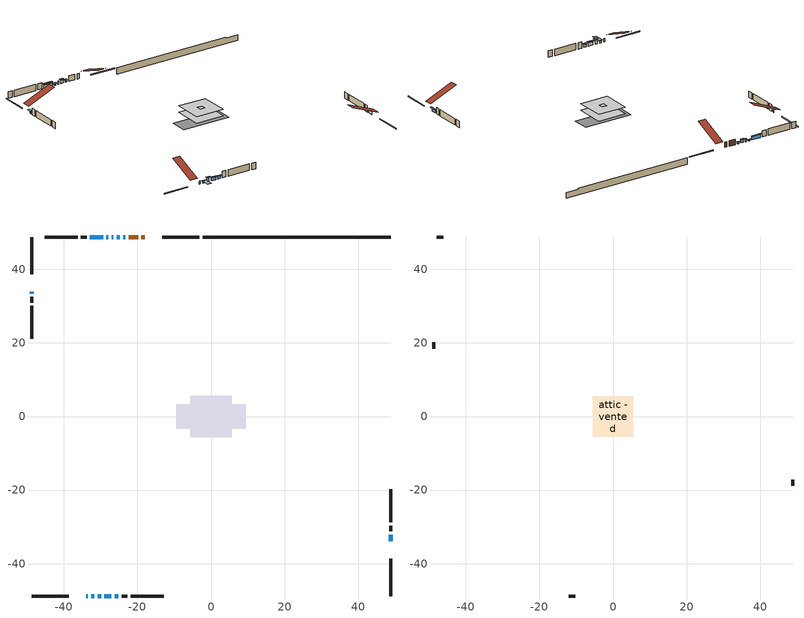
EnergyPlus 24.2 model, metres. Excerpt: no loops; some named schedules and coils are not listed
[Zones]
conditioned space
 floor adiabatic (AdiabaticFloorConstruction): -5.59,-5.59 -5.59,5.59 5.59,5.59 5.59,-5.59 z0.48
 floor foundation (Slab1 construction): -9.43,-3.32 -9.43,3.32 9.43,3.32 9.43,-3.32 z-1.86
 wall outside (RimJoist1 construction): -3.14,48.79 -13.22,48.79 / -48.79,-48.79 -38.71,-48.79 / -48.79,48.79 -48.79,38.71 / 48.79,-48.79 48.79,-38.71 z0.48:0.78
 wall outside (AdiabaticWallConstruction 1): -17.99,48.79 -18.9,48.79 / -19.83,48.79 -22.34,48.79 z0.48:2.51
 wall outside (AdiabaticWallConstruction): -23.27,48.79 -23.83,48.79 z0.48:1.04; -24.75,48.79 -25.67,48.79 / 48.79,-33.95 48.79,-32.12 / -29.35,48.79 -32.9,48.79 z0.48:1.75; -33.95,-48.79 -33.47,-48.79 / -26.6,48.79 -26.96,48.79 / -28.96,-48.79 -27.13,-48.79 z0.48:1.7; -32.54,-48.79 -31.78,-48.79 z0.48:1.24; -30.85,-48.79 -29.88,-48.79 z0.48:2.08; -27.88,48.79 -28.42,48.79 z0.48:0.66; -48.79,33.95 -48.79,33.41 z0.48:1.37; -26.2,-48.79 -25.23,-48.79 z0.48:1.5
 wall outside (Wall1 construction): -33.83,48.79 -35.34,48.79 / -24.3,-48.79 -22.79,-48.79 / -48.79,32.48 -48.79,30.97 / 48.79,-31.19 48.79,-29.68 z0.48:2.92
 wall outside (Wall2 construction): -36.27,48.79 -45.23,48.79 / -21.86,-48.79 -12.9,-48.79 / -48.79,30.04 -48.79,21.08 / 48.79,-28.75 48.79,-19.79 z0.48:2.92
 wall foundation (FoundationWall1 construction): -2.22,48.79,-1.86 -2.22,48.79,0.48 43.69,48.79,0.48 43.69,48.79,0.17 48.79,48.79,0.17 48.79,48.79,-1.86
 window (WindowConstruction): -23.27,48.79 -23.83,48.79 z0.48:1.04
 window (WindowConstruction 4): -24.76,48.79 -25.67,48.79 z0.48:1.75
 window (WindowConstruction 5): 48.79,-33.94 48.79,-32.12 z0.48:1.75
 window (WindowConstruction 9): -33.94,-48.79 -33.47,-48.79 z0.48:1.7
 window (WindowConstruction 10): -32.54,-48.79 -31.78,-48.79 z0.48:1.24
 window (WindowConstruction 11): -26.6,48.79 -26.96,48.79 z0.48:1.7
 window (WindowConstruction 6): -30.85,-48.79 -29.89,-48.79 z0.48:2.08
 window (WindowConstruction 7): -27.89,48.79 -28.42,48.79 z0.48:0.66
 window (WindowConstruction 8): -48.79,33.94 -48.79,33.41 z0.48:1.37
 window (WindowConstruction 1): -28.96,-48.79 -27.13,-48.79 z0.48:1.7
 window (WindowConstruction 2): -26.2,-48.79 -25.23,-48.79 z0.48:1.49
 window (WindowConstruction 3): -29.35,48.79 -32.9,48.79 z0.48:1.75
 door (Door): -17.99,48.79 -18.9,48.79 z0.48:2.51
 door (Door 1): -19.83,48.79 -22.34,48.79 z0.48:2.51
 ceiling adiabatic (AdiabaticFloorConstruction): 5.59,-5.59 5.59,5.59 -5.59,5.59 -5.59,-5.59 z0.48
attic - vented
 floor to conditioned space (Floor1 construction Reversed): -0.94,-0.94 -0.94,0.94 0.94,0.94 0.94,-0.94 z2.92
 floor to conditioned space (Floor2 construction Reversed): -5.52,-5.52 -5.52,5.52 5.52,5.52 5.52,-5.52 z2.92
 wall outside (Wall3 construction): -46.16,48.79 -47.86,48.79 / -11.97,-48.79 -10.27,-48.79 / -48.79,20.15 -48.79,18.45 / 48.79,-18.86 48.79,-17.16 z0.48:2.92
 roof outside (Roof1 construction): -17.06,48.79,2.92 -17.06,38.04,7.4 -14.15,38.04,7.4 -14.15,48.79,2.92; -34.87,-48.79,2.92 -34.87,-38.04,7.4 -37.79,-38.04,7.4 -37.79,-48.79,2.92; -48.79,34.87,2.92 -38.04,34.87,7.4 -38.04,37.79,7.4 -48.79,37.79,2.92; 48.79,-34.87,2.92 38.04,-34.87,7.4 38.04,-37.79,7.4 48.79,-37.79,2.92
shading: -24.12,48.79 -22.97,48.79 -22.97,49.4 -24.12,49.4 z1.34; -25.97,48.79 -24.46,48.79 -24.46,49.4 -25.97,49.4 z2.05; 48.79,-31.82 48.79,-34.24 49.4,-34.24 49.4,-31.82 z2.05; -31.48,-48.79 -32.84,-48.79 -32.84,-52.45 -31.48,-52.45 z1.54; -29.59,-48.79 -31.15,-48.79 -31.15,-49.4 -29.59,-49.4 z2.38; -28.88,48.79 -27.43,48.79 -27.43,49.4 -28.88,49.4 z1.12; -48.79,32.95 -48.79,34.41 -49.4,34.41 -49.4,32.95 z1.83; -26.83,-48.79 -29.26,-48.79 -29.26,-49.4 -26.83,-49.4 z2; -24.93,-48.79 -26.5,-48.79 -26.5,-49.4 -24.93,-49.4 z1.79; -33.2,48.79 -29.05,48.79 -29.05,49.4 -33.2,49.4 z2.05
[Building]
Building 1: Terrain=Suburbs
[Site:Location]
Greenwood AP_NS: Latitude {deg}=44.98; Longitude {deg}=-64.92; Time Zone {hr}=-4; Elevation {m}=28; Keep Site Location Information=Yes
[Site:GroundTemperature:Shallow]
3.62696, 1.72046, 1.56778, 2.47251, 6.10451, 9.71958, 12.8537, 14.839, 15.0077, 13.3929, 10.3388, 6.83459
[Site:WaterMainsTemperature]
Calculation Method=Schedule; Temperature Schedule=mains temperature schedule
[Material] Roughness=Rough; Thermal Absorptance=0.9
Name | Thickness {m} | Conductivity {W/m-K} | Density {kg/m3} | Specific Heat {J/kg-K} | Solar Absorptance | Visible Absorptance
asphalt or fiberglass shingles | 0.00635 | 0.162714 | 1121.4 | 1465.45 | 0.4 | 0.4
ceiling loosefill ins | 0.0846667 | 0.0480833 | 16.02 | 1046.75 | 0.7 | 0.7
ceiling loosefill ins 1 | 0.254 | 0.0480833 | 16.02 | 1046.75 | 0.7 | 0.7
ceiling stud and cavity | 0.1397 | 0.117189 | 65.682 | 1177.47 | 0.7 | 0.7
ceiling stud and cavity 1 | 0.1397 | 0.125137 | 65.682 | 1177.47 | 0.7 | 0.7
concrete 4.0 in. | 0.1016 | 1.803125 | 2242.8 | 837.4 | 0.7 | 0.7
concrete 8.0 in. | 0.2032 | 1.803125 | 2242.8 | 837.4 | 0.7 | 0.7
door material | 0.04445 | 0.0451087 | 512.64 | 1214.23 | 0.7 | 0.7
exterior vertical ins | 0.000965581 | 0.029427 | 32.04 | 1214.23 | 0.7 | 0.7
floor covering | 0.0127 | 0.0433444 | 54.468 | 1339.84 | 0.6 | 0.6
floor rigid ins; wall rigid ins 1 | 0.512978 | 0.029427 | 32.04 | 1214.23 | 0.7 | 0.7
floor stud and cavity | 0.1397 | 1.75129 | 37.0049 | 1207.88 | 0.7 | 0.7
furniture material conditioned space 1 | 0.1524 | 0.115458 | 640.8 | 1214.23 | 0.6 | 0.6
gypsum board | 0.0127 | 0.160291 | 801 | 837.4 | 0.6 | 0.6
osb sheathing 0.5 in. | 0.0127 | 0.115458 | 512.64 | 1214.23 | 0.7 | 0.7
osb sheathing 0.75 in. | 0.01905 | 0.115458 | 512.64 | 1214.23 | 0.7 | 0.7
osb sheathing 2.0 in. | 0.0508 | 0.115458 | 512.64 | 1214.23 | 0.7 | 0.7
rim joist stud and cavity | 0.0508 | 0.028548 | 125.044 | 1163.47 | 0.6 | 0.6
wall rigid ins | 0.051816 | 0.029427 | 32.04 | 1214.23 | 0.7 | 0.7
wall stud and cavity | 0.1397 | 0.372494 | 139.0536 | 1170.24 | 0.7 | 0.7
wall stud and cavity 1 | 0.1397 | 0.212707 | 139.0536 | 1170.24 | 0.7 | 0.7
wall stud and cavity 2 | 0.0889 | 6.1454 | 50.32683 | 1063.81 | 0.6 | 0.6
wall stud and cavity 3 | 0.0889 | 0.380278 | 52.3479 | 1209.89 | 0.7 | 0.7
wall stud and cavity 4 | 0.0889 | 0.391764 | 83.0341 | 1211.67 | 0.7 | 0.7
wood siding | 0.0254 | 0.102417 | 544.68 | 1172.36 | 0.4 | 0.4
wood siding 1 | 0.00254 | 0.102417 | 544.68 | 1172.36 | 0.4 | 0.4
wood siding 2; wood siding 3; wood siding 4 | 0.0254 | 0.102417 | 544.68 | 1172.36 | 0.7 | 0.7
[WindowMaterial:SimpleGlazingSystem]
Name | U-Factor {W/m2-K} | Solar Heat Gain Coefficient
WindowMaterial | 2.01966 | 0.53
WindowMaterial 1 | 1.99525 | 0.56
WindowMaterial 2 | 2.10597 | 0.49
WindowMaterial 3 | 1.99411 | 0.56
WindowMaterial 4 | 2.07474 | 0.51
WindowMaterial 5 | 1.97083 | 0.57
WindowMaterial 6 | 6.33722 | 0.49
WindowMaterial 7 | 4.33629 | 0.65
WindowMaterial 8 | 2.19284 | 0.43
WindowMaterial 9 | 2.22691 | 0.4
[Construction]
AdiabaticFloorConstruction: floor stud and cavity, floor rigid ins, osb sheathing 0.75 in., floor covering
AdiabaticWallConstruction: wood siding 3, wall rigid ins 1, wall stud and cavity 3, gypsum board
AdiabaticWallConstruction 1: wood siding 4, wall rigid ins 1, wall stud and cavity 3, gypsum board
Door; Door 1: door material
Floor1 construction Reversed: gypsum board, ceiling stud and cavity, ceiling loosefill ins
Floor2 construction Reversed: gypsum board, ceiling stud and cavity 1, ceiling loosefill ins 1
FoundationWall1 construction: concrete 8.0 in.
furniture construction conditioned space 1: furniture material conditioned space 1
PartitionWallConstruction: gypsum board, wall stud and cavity 4, gypsum board
RimJoist1 construction: wood siding 2, osb sheathing 2.0 in., rim joist stud and cavity
Roof1 construction: asphalt or fiberglass shingles
Slab1 construction: concrete 4.0 in.
Wall1 construction: wood siding, wall rigid ins, osb sheathing 0.5 in., wall stud and cavity, gypsum board
Wall2 construction: wood siding, wall rigid ins, osb sheathing 0.5 in., wall stud and cavity 1, gypsum board
Wall3 construction: wood siding 1, wall stud and cavity 2
WindowConstruction: WindowMaterial
WindowConstruction 1: WindowMaterial 1
WindowConstruction 10; WindowConstruction 9: WindowMaterial 8
WindowConstruction 11: WindowMaterial 9
WindowConstruction 2: WindowMaterial 2
WindowConstruction 3: WindowMaterial 3
WindowConstruction 4; WindowConstruction 5: WindowMaterial 4
WindowConstruction 6: WindowMaterial 5
WindowConstruction 7: WindowMaterial 6
WindowConstruction 8: WindowMaterial 7
[Zone] Multiplier=1; Part of Total Floor Area=Yes
Name | Volume {m3}
attic - vented | 89.8334
conditioned space | 633
[Space]
Name | Zone | Volume {m3}
attic - vented 1 | attic - vented | 89.8334
conditioned space 1 | conditioned space | 633
[ZoneInfiltration:EffectiveLeakageArea]
infil attic - vented 1: Zone or Space=attic - vented 1; Schedule=Always On Discrete; Effective Air Leakage Area {cm2}=5181.93; Stack Coefficient=0.000481082; Wind Coefficient=1.48194e-05
[ZoneMixing]
whole house fan mix: Zone or Space=attic - vented; Schedule=Always On Continuous; Design Flow Rate Calculation Method=Flow/Zone; Design Flow Rate {m3/s}=0; Source Zone or Space=conditioned space
[SurfaceProperty:ExposedFoundationPerimeter]
Slab1: Exposed Perimeter Calculation Method=TotalExposedPerimeter; Total Exposed Perimeter {m}=51.005
[InternalMass] Zone or ZoneList=conditioned space; Space or SpaceList=conditioned space 1
Name | Construction | Surface Area {m2}
furniture mass conditioned space 1 | furniture construction conditioned space 1 | 100.172
partition wall mass | PartitionWallConstruction | 250.43
[Lights]
interior lighting: Zone or ZoneList or Space or SpaceList=conditioned space 1; Schedule=interior lighting schedule; Design Level Calculation Method=LightingLevel; Lighting Level {W}=343.2; Return Air Fraction=0; Fraction Radiant=0.6; Fraction Visible=0.2; Fraction Replaceable=1
[People]
occupants: Zone or ZoneList or Space or SpaceList=conditioned space 1; Number of People Schedule=occupants schedule; Number of People Calculation Method=People; Number of People=3; Fraction Radiant=0.314171; Sensible Heat Fraction=0.56303; Activity Level Schedule=occupants activity schedule; Carbon Dioxide Generation Rate {m3/s-W}=0; Enable ASHRAE 55 Comfort Warnings=No; Mean Radiant Temperature Calculation Type=EnclosureAveraged
[ElectricEquipment] Zone or ZoneList or Space or SpaceList=conditioned space 1; Design Level Calculation Method=EquipmentLevel
Name | Schedule | Design Level {W} | Fraction Latent | Fraction Radiant | Fraction Lost
clothes dryer | clothes dryer schedule | 140.772 | 0.015 | 0.081 | 0.85
clothes washer | clothes washer schedule | 32.1985 | 0.03 | 0.162 | 0.7
cooking range | cooking range schedule | 215.147 | 0.08 | 0.432 | 0.2
dishwasher | dishwasher schedule | 66.8632 | 0.3 | 0.18 | 0.4
fridge | fridge schedule | 72.9452 | 0 | 0.6 | 0
mech vent bath fan 0 | mech vent bath fan 0 schedule | 25.1 | 0 | 0 | 1
mech vent house fan | mech vent house fan schedule | 19.9167 | 0 | 0 | 0.5
mech vent house fan cfis | mech vent house fan cfis schedule | 0 | 0 | 0 | 0
mech vent range fan 0 | mech vent range fan 0 schedule | 57 | 0 | 0 | 1
misc plug loads | misc plug loads schedule | 494.7 | 0.045 | 0.513 | 0.1
whole house fan | Always On Discrete | 0 | 0 | 0 | 1
[OtherEquipment] Zone or ZoneList or Space or SpaceList=conditioned space 1; Design Level Calculation Method=EquipmentLevel
Name | Fuel Type | Schedule | Design Level {W} | Fraction Latent | Fraction Radiant | Fraction Lost
clothes dryer 1 | Electricity | clothes dryer schedule | 0 | 0.015 | 0.081 | 0.85
cooking range 1 | Electricity | cooking range schedule | 0 | 0.08 | 0.432 | 0.2
general water use latent | None | general water use schedule | 62.594 | 1 | 0 | 0
general water use sensible | None | general water use schedule | -61.6891 | 0 | 0.6 | 0
mech vent house fan latent load | None | Always On Discrete | 0 | 1 | 0 | 0
mech vent house fan sensible load | None | Always On Discrete | 0 | 0 | 0 | 0
water heater energy adjustment1 | Electricity | Always On Discrete | 0.01 | 0 | 0 | 1
[ZoneInfiltration:DesignFlowRate] Zone or ZoneList or Space or SpaceList=conditioned space 1; Schedule=Always On Discrete; Design Flow Rate Calculation Method=Flow/Zone; Design Flow Rate {m3/s}=0
infil flow; natural vent flow; whole house fan flow
[ZoneControl:Thermostat]
conditioned space Thermostat: Zone or ZoneList=conditioned space; Control Type Schedule=conditioned space Thermostat Schedule; Control 1=conditioned space temperature setpoint; Temperature Difference Between Cutout And Setpoint {deltaC}=0
[ThermostatSetpoint:DualSetpoint]
conditioned space temperature setpoint: Heating Setpoint Temperature Schedule=heating setpoint; Cooling Setpoint Temperature Schedule=cooling setpoint
[AirLoopHVAC:UnitarySystem]
unit heater unitary system: Control Type=Load; Controlling Zone or Thermostat Location=conditioned space; Dehumidification Control Type=None; Availability Schedule=Always On Discrete; Supply Fan=unit heater supply fan; Fan Placement=BlowThrough; Supply Air Fan Operating Mode Schedule=unit heater auto fan schedule; Heating Coil=unit heater htg coil; DX Heating Coil Sizing Ratio=1; Use DOAS DX Cooling Coil=No; Minimum Supply Air Temperature {C}=2; Latent Load Control=SensibleOnlyLoadControl; Cooling Supply Air Flow Rate Method=None; Heating Supply Air Flow Rate Method=SupplyAirFlowRate; Heating Supply Air Flow Rate {m3/s}=0.00141584; No Load Supply Air Flow Rate Method=SupplyAirFlowRate; No Load Supply Air Flow Rate {m3/s}=0; No Load Supply Air Flow Rate Control Set To Low Speed=Yes; Maximum Supply Air Temperature {C}=48.8889; Maximum Outdoor Dry-Bulb Temperature for Supplemental Heater Operation {C}=21; Ancillary On-Cycle Electric Power {W}=0; Ancillary Off-Cycle Electric Power {W}=0
[Zone equipment]
conditioned space: electric baseboard, unit heater unitary system
[Foundation:Kiva]
Foundation Kiva 1: Initial Indoor Air Temperature {C}=18; Wall Height Above Grade {m}=0.479999; Wall Depth Below Slab {m}=0.2032; Custom Block Material Name 1=exterior vertical ins; Custom Block Depth 1 {m}=2.34001; Custom Block X Position 1 {m}=0.2032; Custom Block Z Position 1 {m}=0
[Foundation:Kiva:Settings]
Soil Conductivity {W/m-K}=0.849921; Soil Density {kg/m3}=1842.3; Soil Specific Heat {J/kg-K}=418.7; Ground Solar Absorptivity=0.9; Ground Thermal Absorptivity=0.9; Ground Surface Roughness {m}=0.03; Far-Field Width {m}=40; Deep-Ground Boundary Condition=ZeroFlux; Deep-Ground Depth {m}=40; Minimum Cell Dimension {m}=0.2; Maximum Cell Growth Coefficient=3; Simulation Timestep=Timestep
[Exterior:Lights]
exterior lighting: Schedule=exterior lighting schedule; Design Level {W}=75.6
[EnergyManagementSystem:Sensor] Output:Variable or Output:Meter Index Key=conditioned space
Name | Output:Variable or Output:Meter
conditioned_space_clg_unmet_s | Zone Cooling Setpoint Not Met Time
conditioned_space_htg_unmet_s | Zone Heating Setpoint Not Met Time
fridge_tin_s; tin_s; tin_s_1 | Zone Mean Air Temperature
tout_s | Zone Outdoor Air Drybulb Temperature
win_s | Zone Air Humidity Ratio
[Schedule:Constant]
Name | Hourly Value
Always On Continuous; mech vent house fan schedule; mech vent house fan cfis schedule; Always On Discrete | 1
occupants activity schedule | 117.228
fridge schedule; unit heater auto fan schedule | 0
[Schedule:Week:Daily]
interior lighting schedule Week Rule - Jan1-Jan27: interior lighting schedule day, interior lighting schedule day, interior lighting schedule day, interior lighting schedule day, interior lighting schedule day, interior lighting schedule day, interior lighting schedule day, interior lighting schedule default day, interior lighting schedule default day, interior lighting schedule default day, interior lighting schedule default day, interior lighting schedule default day
interior lighting schedule Week Rule - Jan28-Feb3: interior lighting schedule day, interior lighting schedule day, interior lighting schedule day, interior lighting schedule day, interior lighting schedule day 1, interior lighting schedule day 1, interior lighting schedule day 1, interior lighting schedule default day, interior lighting schedule default day, interior lighting schedule default day, interior lighting schedule default day, interior lighting schedule default day
interior lighting schedule Week Rule - Feb4-Feb24: interior lighting schedule day 1, interior lighting schedule day 1, interior lighting schedule day 1, interior lighting schedule day 1, interior lighting schedule day 1, interior lighting schedule day 1, interior lighting schedule day 1, interior lighting schedule default day, interior lighting schedule default day, interior lighting schedule default day, interior lighting schedule default day, interior lighting schedule default day
interior lighting schedule Week Rule - Feb25-Mar3: interior lighting schedule day 1, interior lighting schedule day 1, interior lighting schedule day 1, interior lighting schedule day 1, interior lighting schedule day 2, interior lighting schedule day 2, interior lighting schedule day 2, interior lighting schedule default day, interior lighting schedule default day, interior lighting schedule default day, interior lighting schedule default day, interior lighting schedule default day
interior lighting schedule Week Rule - Mar4-Mar31: interior lighting schedule day 2, interior lighting schedule day 2, interior lighting schedule day 2, interior lighting schedule day 2, interior lighting schedule day 2, interior lighting schedule day 2, interior lighting schedule day 2, interior lighting schedule default day, interior lighting schedule default day, interior lighting schedule default day, interior lighting schedule default day, interior lighting schedule default day
interior lighting schedule Week Rule - Apr1-Apr28: interior lighting schedule day 3, interior lighting schedule day 3, interior lighting schedule day 3, interior lighting schedule day 3, interior lighting schedule day 3, interior lighting schedule day 3, interior lighting schedule day 3, interior lighting schedule default day, interior lighting schedule default day, interior lighting schedule default day, interior lighting schedule default day, interior lighting schedule default day
interior lighting schedule Week Rule - Apr29-May5: interior lighting schedule day 3, interior lighting schedule day 3, interior lighting schedule day 4, interior lighting schedule day 4, interior lighting schedule day 4, interior lighting schedule day 4, interior lighting schedule day 4, interior lighting schedule default day, interior lighting schedule default day, interior lighting schedule default day, interior lighting schedule default day, interior lighting schedule default day
interior lighting schedule Week Rule - May6-May26: interior lighting schedule day 4, interior lighting schedule day 4, interior lighting schedule day 4, interior lighting schedule day 4, interior lighting schedule day 4, interior lighting schedule day 4, interior lighting schedule day 4, interior lighting schedule default day, interior lighting schedule default day, interior lighting schedule default day, interior lighting schedule default day, interior lighting schedule default day
interior lighting schedule Week Rule - May27-Jun2: interior lighting schedule day 4, interior lighting schedule day 4, interior lighting schedule day 4, interior lighting schedule day 4, interior lighting schedule day 4, interior lighting schedule day 5, interior lighting schedule day 5, interior lighting schedule default day, interior lighting schedule default day, interior lighting schedule default day, interior lighting schedule default day, interior lighting schedule default day
interior lighting schedule Week Rule - Jun3-Jun30: interior lighting schedule day 5, interior lighting schedule day 5, interior lighting schedule day 5, interior lighting schedule day 5, interior lighting schedule day 5, interior lighting schedule day 5, interior lighting schedule day 5, interior lighting schedule default day, interior lighting schedule default day, interior lighting schedule default day, interior lighting schedule default day, interior lighting schedule default day
interior lighting schedule Week Rule - Jul1-Jul28: interior lighting schedule day 6, interior lighting schedule day 6, interior lighting schedule day 6, interior lighting schedule day 6, interior lighting schedule day 6, interior lighting schedule day 6, interior lighting schedule day 6, interior lighting schedule default day, interior lighting schedule default day, interior lighting schedule default day, interior lighting schedule default day, interior lighting schedule default day
interior lighting schedule Week Rule - Jul29-Aug4: interior lighting schedule day 6, interior lighting schedule day 6, interior lighting schedule day 6, interior lighting schedule day 7, interior lighting schedule day 7, interior lighting schedule day 7, interior lighting schedule day 7, interior lighting schedule default day, interior lighting schedule default day, interior lighting schedule default day, interior lighting schedule default day, interior lighting schedule default day
interior lighting schedule Week Rule - Aug5-Aug25: interior lighting schedule day 7, interior lighting schedule day 7, interior lighting schedule day 7, interior lighting schedule day 7, interior lighting schedule day 7, interior lighting schedule day 7, interior lighting schedule day 7, interior lighting schedule default day, interior lighting schedule default day, interior lighting schedule default day, interior lighting schedule default day, interior lighting schedule default day
interior lighting schedule Week Rule - Aug26-Sep1: interior lighting schedule day 7, interior lighting schedule day 7, interior lighting schedule day 7, interior lighting schedule day 7, interior lighting schedule day 7, interior lighting schedule day 7, interior lighting schedule day 8, interior lighting schedule default day, interior lighting schedule default day, interior lighting schedule default day, interior lighting schedule default day, interior lighting schedule default day
interior lighting schedule Week Rule - Sep2-Sep29: interior lighting schedule day 8, interior lighting schedule day 8, interior lighting schedule day 8, interior lighting schedule day 8, interior lighting schedule day 8, interior lighting schedule day 8, interior lighting schedule day 8, interior lighting schedule default day, interior lighting schedule default day, interior lighting schedule default day, interior lighting schedule default day, interior lighting schedule default day
interior lighting schedule Week Rule - Sep30-Oct6: interior lighting schedule day 8, interior lighting schedule day 9, interior lighting schedule day 9, interior lighting schedule day 9, interior lighting schedule day 9, interior lighting schedule day 9, interior lighting schedule day 9, interior lighting schedule default day, interior lighting schedule default day, interior lighting schedule default day, interior lighting schedule default day, interior lighting schedule default day
interior lighting schedule Week Rule - Oct7-Oct27: interior lighting schedule day 9, interior lighting schedule day 9, interior lighting schedule day 9, interior lighting schedule day 9, interior lighting schedule day 9, interior lighting schedule day 9, interior lighting schedule day 9, interior lighting schedule default day, interior lighting schedule default day, interior lighting schedule default day, interior lighting schedule default day, interior lighting schedule default day
interior lighting schedule Week Rule - Oct28-Nov3: interior lighting schedule day 9, interior lighting schedule day 9, interior lighting schedule day 9, interior lighting schedule day 9, interior lighting schedule day 10, interior lighting schedule day 10, interior lighting schedule day 10, interior lighting schedule default day, interior lighting schedule default day, interior lighting schedule default day, interior lighting schedule default day, interior lighting schedule default day
interior lighting schedule Week Rule - Nov4-Nov24: interior lighting schedule day 10, interior lighting schedule day 10, interior lighting schedule day 10, interior lighting schedule day 10, interior lighting schedule day 10, interior lighting schedule day 10, interior lighting schedule day 10, interior lighting schedule default day, interior lighting schedule default day, interior lighting schedule default day, interior lighting schedule default day, interior lighting schedule default day
interior lighting schedule Week Rule - Nov25-Dec1: interior lighting schedule day 10, interior lighting schedule day 10, interior lighting schedule day 10, interior lighting schedule day 10, interior lighting schedule day 10, interior lighting schedule day 10, interior lighting schedule day 11, interior lighting schedule default day, interior lighting schedule default day, interior lighting schedule default day, interior lighting schedule default day, interior lighting schedule default day
interior lighting schedule Week Rule - Dec2-Dec31: interior lighting schedule day 11, interior lighting schedule day 11, interior lighting schedule day 11, interior lighting schedule day 11, interior lighting schedule day 11, interior lighting schedule day 11, interior lighting schedule day 11, interior lighting schedule default day, interior lighting schedule default day, interior lighting schedule default day, interior lighting schedule default day, interior lighting schedule default day
occupants schedule Week Rule - Jan1-Dec31: occupants schedule day, occupants schedule day, occupants schedule day, occupants schedule day, occupants schedule day, occupants schedule day, occupants schedule day, occupants schedule default day, occupants schedule default day, occupants schedule default day, occupants schedule default day, occupants schedule default day
clothes dryer schedule Week Rule - Jan1-Dec31: clothes dryer schedule day, clothes dryer schedule day, clothes dryer schedule day, clothes dryer schedule day, clothes dryer schedule day, clothes dryer schedule day, clothes dryer schedule day, clothes dryer schedule default day, clothes dryer schedule default day, clothes dryer schedule default day, clothes dryer schedule default day, clothes dryer schedule default day
clothes washer schedule Week Rule - Jan1-Dec31: clothes washer schedule day, clothes washer schedule day, clothes washer schedule day, clothes washer schedule day, clothes washer schedule day, clothes washer schedule day, clothes washer schedule day, clothes washer schedule default day, clothes washer schedule default day, clothes washer schedule default day, clothes washer schedule default day, clothes washer schedule default day
cooking range schedule Week Rule - Jan1-Dec31: cooking range schedule day, cooking range schedule day, cooking range schedule day, cooking range schedule day, cooking range schedule day, cooking range schedule day, cooking range schedule day, cooking range schedule default day, cooking range schedule default day, cooking range schedule default day, cooking range schedule default day, cooking range schedule default day
dishwasher schedule Week Rule - Jan1-Dec31: dishwasher schedule day, dishwasher schedule day, dishwasher schedule day, dishwasher schedule day, dishwasher schedule day, dishwasher schedule day, dishwasher schedule day, dishwasher schedule default day, dishwasher schedule default day, dishwasher schedule default day, dishwasher schedule default day, dishwasher schedule default day
mech vent bath fan 0 schedule Week Rule - Jan1-Dec31: mech vent bath fan 0 schedule day, mech vent bath fan 0 schedule day, mech vent bath fan 0 schedule day, mech vent bath fan 0 schedule day, mech vent bath fan 0 schedule day, mech vent bath fan 0 schedule day, mech vent bath fan 0 schedule day, mech vent bath fan 0 schedule default day, mech vent bath fan 0 schedule default day, mech vent bath fan 0 schedule default day, mech vent bath fan 0 schedule default day, mech vent bath fan 0 schedule default day
mech vent range fan 0 schedule Week Rule - Jan1-Dec31: mech vent range fan 0 schedule day, mech vent range fan 0 schedule day, mech vent range fan 0 schedule day, mech vent range fan 0 schedule day, mech vent range fan 0 schedule day, mech vent range fan 0 schedule day, mech vent range fan 0 schedule day, mech vent range fan 0 schedule default day, mech vent range fan 0 schedule default day, mech vent range fan 0 schedule default day, mech vent range fan 0 schedule default day, mech vent range fan 0 schedule default day
misc plug loads schedule Week Rule - Jan1-Dec31: misc plug loads schedule day, misc plug loads schedule day, misc plug loads schedule day, misc plug loads schedule day, misc plug loads schedule day, misc plug loads schedule day, misc plug loads schedule day, misc plug loads schedule default day, misc plug loads schedule default day, misc plug loads schedule default day, misc plug loads schedule default day, misc plug loads schedule default day
general water use schedule Week Rule - Jan1-Dec31: general water use schedule day, general water use schedule day, general water use schedule day, general water use schedule day, general water use schedule day, general water use schedule day, general water use schedule day, general water use schedule default day, general water use schedule default day, general water use schedule default day, general water use schedule default day, general water use schedule default day
exterior lighting schedule Week Rule - Jan1-Jan27: exterior lighting schedule day, exterior lighting schedule day, exterior lighting schedule day, exterior lighting schedule day, exterior lighting schedule day, exterior lighting schedule day, exterior lighting schedule day, exterior lighting schedule default day, exterior lighting schedule default day, exterior lighting schedule default day, exterior lighting schedule default day, exterior lighting schedule default day
exterior lighting schedule Week Rule - Jan28-Feb3: exterior lighting schedule day, exterior lighting schedule day, exterior lighting schedule day, exterior lighting schedule day, exterior lighting schedule day 1, exterior lighting schedule day 1, exterior lighting schedule day 1, exterior lighting schedule default day, exterior lighting schedule default day, exterior lighting schedule default day, exterior lighting schedule default day, exterior lighting schedule default day
exterior lighting schedule Week Rule - Feb4-Feb24: exterior lighting schedule day 1, exterior lighting schedule day 1, exterior lighting schedule day 1, exterior lighting schedule day 1, exterior lighting schedule day 1, exterior lighting schedule day 1, exterior lighting schedule day 1, exterior lighting schedule default day, exterior lighting schedule default day, exterior lighting schedule default day, exterior lighting schedule default day, exterior lighting schedule default day
exterior lighting schedule Week Rule - Feb25-Mar3: exterior lighting schedule day 1, exterior lighting schedule day 1, exterior lighting schedule day 1, exterior lighting schedule day 1, exterior lighting schedule day 2, exterior lighting schedule day 2, exterior lighting schedule day 2, exterior lighting schedule default day, exterior lighting schedule default day, exterior lighting schedule default day, exterior lighting schedule default day, exterior lighting schedule default day
exterior lighting schedule Week Rule - Mar4-Mar31: exterior lighting schedule day 2, exterior lighting schedule day 2, exterior lighting schedule day 2, exterior lighting schedule day 2, exterior lighting schedule day 2, exterior lighting schedule day 2, exterior lighting schedule day 2, exterior lighting schedule default day, exterior lighting schedule default day, exterior lighting schedule default day, exterior lighting schedule default day, exterior lighting schedule default day
exterior lighting schedule Week Rule - Apr1-Apr28: exterior lighting schedule day 3, exterior lighting schedule day 3, exterior lighting schedule day 3, exterior lighting schedule day 3, exterior lighting schedule day 3, exterior lighting schedule day 3, exterior lighting schedule day 3, exterior lighting schedule default day, exterior lighting schedule default day, exterior lighting schedule default day, exterior lighting schedule default day, exterior lighting schedule default day
exterior lighting schedule Week Rule - Apr29-May5: exterior lighting schedule day 3, exterior lighting schedule day 3, exterior lighting schedule day 4, exterior lighting schedule day 4, exterior lighting schedule day 4, exterior lighting schedule day 4, exterior lighting schedule day 4, exterior lighting schedule default day, exterior lighting schedule default day, exterior lighting schedule default day, exterior lighting schedule default day, exterior lighting schedule default day
exterior lighting schedule Week Rule - May6-May26: exterior lighting schedule day 4, exterior lighting schedule day 4, exterior lighting schedule day 4, exterior lighting schedule day 4, exterior lighting schedule day 4, exterior lighting schedule day 4, exterior lighting schedule day 4, exterior lighting schedule default day, exterior lighting schedule default day, exterior lighting schedule default day, exterior lighting schedule default day, exterior lighting schedule default day
exterior lighting schedule Week Rule - May27-Jun2: exterior lighting schedule day 4, exterior lighting schedule day 4, exterior lighting schedule day 4, exterior lighting schedule day 4, exterior lighting schedule day 4, exterior lighting schedule day 5, exterior lighting schedule day 5, exterior lighting schedule default day, exterior lighting schedule default day, exterior lighting schedule default day, exterior lighting schedule default day, exterior lighting schedule default day
exterior lighting schedule Week Rule - Jun3-Jun30: exterior lighting schedule day 5, exterior lighting schedule day 5, exterior lighting schedule day 5, exterior lighting schedule day 5, exterior lighting schedule day 5, exterior lighting schedule day 5, exterior lighting schedule day 5, exterior lighting schedule default day, exterior lighting schedule default day, exterior lighting schedule default day, exterior lighting schedule default day, exterior lighting schedule default day
exterior lighting schedule Week Rule - Jul1-Jul28: exterior lighting schedule day 6, exterior lighting schedule day 6, exterior lighting schedule day 6, exterior lighting schedule day 6, exterior lighting schedule day 6, exterior lighting schedule day 6, exterior lighting schedule day 6, exterior lighting schedule default day, exterior lighting schedule default day, exterior lighting schedule default day, exterior lighting schedule default day, exterior lighting schedule default day
[Schedule:Year]
interior lighting schedule: interior lighting schedule Week Rule - Jan1-Jan27, 1, 1, 1, 27, interior lighting schedule Week Rule - Jan28-Feb3, 1, 28, 2, 3, interior lighting schedule Week Rule - Feb4-Feb24, 2, 4, 2, 24, interior lighting schedule Week Rule - Feb25-Mar3, 2, 25, 3, 3, interior lighting schedule Week Rule - Mar4-Mar31, 3, 4, 3, 31, interior lighting schedule Week Rule - Apr1-Apr28, 4, 1, 4, 28, interior lighting schedule Week Rule - Apr29-May5, 4, 29, 5, 5, interior lighting schedule Week Rule - May6-May26, 5, 6, 5, 26, interior lighting schedule Week Rule - May27-Jun2, 5, 27, 6, 2, interior lighting schedule Week Rule - Jun3-Jun30, 6, 3, 6, 30, interior lighting schedule Week Rule - Jul1-Jul28, 7, 1, 7, 28, interior lighting schedule Week Rule - Jul29-Aug4, 7, 29, 8, 4, interior lighting schedule Week Rule - Aug5-Aug25, 8, 5, 8, 25, interior lighting schedule Week Rule - Aug26-Sep1, 8, 26, 9, 1, interior lighting schedule Week Rule - Sep2-Sep29, 9, 2, 9, 29, interior lighting schedule Week Rule - Sep30-Oct6, 9, 30, 10, 6, interior lighting schedule Week Rule - Oct7-Oct27, 10, 7, 10, 27, interior lighting schedule Week Rule - Oct28-Nov3, 10, 28, 11, 3, interior lighting schedule Week Rule - Nov4-Nov24, 11, 4, 11, 24, interior lighting schedule Week Rule - Nov25-Dec1, 11, 25, 12, 1, interior lighting schedule Week Rule - Dec2-Dec31, 12, 2, 12, 31
occupants schedule: occupants schedule Week Rule - Jan1-Dec31, 1, 1, 12, 31
clothes dryer schedule: clothes dryer schedule Week Rule - Jan1-Dec31, 1, 1, 12, 31
clothes washer schedule: clothes washer schedule Week Rule - Jan1-Dec31, 1, 1, 12, 31
cooking range schedule: cooking range schedule Week Rule - Jan1-Dec31, 1, 1, 12, 31
dishwasher schedule: dishwasher schedule Week Rule - Jan1-Dec31, 1, 1, 12, 31
mech vent bath fan 0 schedule: mech vent bath fan 0 schedule Week Rule - Jan1-Dec31, 1, 1, 12, 31
mech vent range fan 0 schedule: mech vent range fan 0 schedule Week Rule - Jan1-Dec31, 1, 1, 12, 31
misc plug loads schedule: misc plug loads schedule Week Rule - Jan1-Dec31, 1, 1, 12, 31
general water use schedule: general water use schedule Week Rule - Jan1-Dec31, 1, 1, 12, 31
exterior lighting schedule: exterior lighting schedule Week Rule - Jan1-Jan27, 1, 1, 1, 27, exterior lighting schedule Week Rule - Jan28-Feb3, 1, 28, 2, 3, exterior lighting schedule Week Rule - Feb4-Feb24, 2, 4, 2, 24, exterior lighting schedule Week Rule - Feb25-Mar3, 2, 25, 3, 3, exterior lighting schedule Week Rule - Mar4-Mar31, 3, 4, 3, 31, exterior lighting schedule Week Rule - Apr1-Apr28, 4, 1, 4, 28, exterior lighting schedule Week Rule - Apr29-May5, 4, 29, 5, 5, exterior lighting schedule Week Rule - May6-May26, 5, 6, 5, 26, exterior lighting schedule Week Rule - May27-Jun2, 5, 27, 6, 2, exterior lighting schedule Week Rule - Jun3-Jun30, 6, 3, 6, 30, exterior lighting schedule Week Rule - Jul1-Jul28, 7, 1, 7, 28, exterior lighting schedule Week Rule - Jul29-Aug4, 7, 29, 8, 4, exterior lighting schedule Week Rule - Aug5-Aug25, 8, 5, 8, 25, exterior lighting schedule Week Rule - Aug26-Sep1, 8, 26, 9, 1, exterior lighting schedule Week Rule - Sep2-Sep29, 9, 2, 9, 29, exterior lighting schedule Week Rule - Sep30-Oct6, 9, 30, 10, 6, exterior lighting schedule Week Rule - Oct7-Oct27, 10, 7, 10, 27, exterior lighting schedule Week Rule - Oct28-Nov3, 10, 28, 11, 3, exterior lighting schedule Week Rule - Nov4-Nov24, 11, 4, 11, 24, exterior lighting schedule Week Rule - Nov25-Dec1, 11, 25, 12, 1, exterior lighting schedule Week Rule - Dec2-Dec31, 12, 2, 12, 31
[Schedule:Compact]
conditioned space Thermostat Schedule: Through: 12/31, For: AllDays, Until: 24:00, 4
mains temperature schedule: Through: 01/01, For: AllDays, Until: 24:00, 7.74778, Through: 01/02, For: AllDays, Until: 24:00, 7.68278, Through: 01/03, For: AllDays, Until: 24:00, 7.61944, Through: 01/04, For: AllDays, Until: 24:00, 7.55667, Through: 01/05, For: AllDays, Until: 24:00, 7.495, Through: 01/06, For: AllDays, Until: 24:00, 7.435, Through: 01/07, For: AllDays, Until: 24:00, 7.37556, Through: 01/08, For: AllDays, Until: 24:00, 7.31778, Through: 01/09, For: AllDays, Until: 24:00, 7.26111, Through: 01/10, For: AllDays, Until: 24:00, 7.20556, Through: 01/11, For: AllDays, Until: 24:00, 7.15111, Through: 01/12, For: AllDays, Until: 24:00, 7.09833, Through: 01/13, For: AllDays, Until: 24:00, 7.04667, Through: 01/14, For: AllDays, Until: 24:00, 6.99667, Through: 01/15, For: AllDays, Until: 24:00, 6.94722, Through: 01/16, For: AllDays, Until: 24:00, 6.9, Through: 01/17, For: AllDays, Until: 24:00, 6.85333, Through: 01/18, For: AllDays, Until: 24:00, 6.80833, Through: 01/19, For: AllDays, Until: 24:00, 6.765, Through: 01/20, For: AllDays, Until: 24:00, 6.72278, Through: 01/21, For: AllDays, Until: 24:00, 6.68167, Through: 01/22, For: AllDays, Until: 24:00, 6.64278, Through: 01/23, For: AllDays, Until: 24:00, 6.60444, Through: 01/24, For: AllDays, Until: 24:00, 6.56778, Through: 01/25, For: AllDays, Until: 24:00, 6.53278, Through: 01/26, For: AllDays, Until: 24:00, 6.49944, Through: 01/27, For: AllDays, Until: 24:00, 6.46722, Through: 01/28, For: AllDays, Until: 24:00, 6.43667, Through: 01/29, For: AllDays, Until: 24:00, 6.40722, Through: 01/30, For: AllDays, Until: 24:00, 6.37944, Through: 01/31, For: AllDays, Until: 24:00, 6.35333, Through: 02/01, For: AllDays, Until: 24:00, 6.32889, Through: 02/02, For: AllDays, Until: 24:00, 6.30556, Through: 02/03, For: AllDays, Until: 24:00, 6.28389, Through: 02/04, For: AllDays, Until: 24:00, 6.26389, Through: 02/05, For: AllDays, Until: 24:00, 6.24556, Through: 02/06, For: AllDays, Until: 24:00, 6.22833, Through: 02/07, For: AllDays, Until: 24:00, 6.21278, Through: 02/08, For: AllDays, Until: 24:00, 6.19889, Through: 02/09, For: AllDays, Until: 24:00, 6.18667, Through: 02/10, For: AllDays, Until: 24:00, 6.17611, Through: 02/11, For: AllDays, Until: 24:00, 6.16667, Through: 02/12, For: AllDays, Until: 24:00, 6.15889, Through: 02/13, For: AllDays, Until: 24:00, 6.15278, Through: 02/14, For: AllDays, Until: 24:00, 6.14833, Through: 02/15, For: AllDays, Until: 24:00, 6.14556, Through: 02/16, For: AllDays, Until: 24:00, 6.14389, Through: 02/17, For: AllDays, Until: 24:00, 6.14444, Through: 02/18, For: AllDays, Until: 24:00, 6.14611, Through: 02/19, For: AllDays, Until: 24:00, 6.14944, Through: 02/20, For: AllDays, Until: 24:00, 6.15444, Through: 02/21, For: AllDays, Until: 24:00, 6.16056, Through: 02/22, For: AllDays, Until: 24:00, 6.16889, Through: 02/23, For: AllDays, Until: 24:00, 6.17833, Through: 02/24, For: AllDays, Until: 24:00, 6.18944, Through: 02/25, For: AllDays, Until: 24:00, 6.20222, Through: 02/26, For: AllDays, Until: 24:00, 6.21667, Through: 02/27, For: AllDays, Until: 24:00, 6.23222, Through: 02/28, For: AllDays, Until: 24:00, 6.25, Through: 03/01, For: AllDays, Until: 24:00, 6.26889, Through: 03/02, For: AllDays, Until: 24:00, 6.28889, Through: 03/03, For: AllDays, Until: 24:00, 6.31111, Through: 03/04, For: AllDays, Until: 24:00, 6.33444, Through: 03/05, For: AllDays, Until: 24:00, 6.35944, Through: 03/06, For: AllDays, Until: 24:00, 6.38611, Through: 03/07, For: AllDays, Until: 24:00, 6.41444, Through: 03/08, For: AllDays, Until: 24:00, 6.44389, Through: 03/09, For: AllDays, Until: 24:00, 6.475, Through: 03/10, For: AllDays, Until: 24:00, 6.50722, Through: 03/11, For: AllDays, Until: 24:00, 6.54111, Through: 03/12, For: AllDays, Until: 24:00, 6.57667, Through: 03/13, For: AllDays, Until: 24:00, 6.61333, Through: 03/14, For: AllDays, Until: 24:00, 6.65167, Through: 03/15, For: AllDays, Until: 24:00, 6.69167, Through: 03/16, For: AllDays, Until: 24:00, 6.73278, Through: 03/17, For: AllDays, Until: 24:00, 6.77556, Through: 03/18, For: AllDays, Until: 24:00, 6.81944, Through: 03/19, For: AllDays, Until: 24:00, 6.86444, Through: 03/20, For: AllDays, Until: 24:00, 6.91111, Through: 03/21, For: AllDays, Until: 24:00, 6.95889, Through: 03/22, For: AllDays, Until: 24:00, 7.00833, Through: 03/23, For: AllDays, Until: 24:00, 7.05889, Through: 03/24, For: AllDays, Until: 24:00, 7.11111, Through: 03/25, For: AllDays, Until: 24:00, 7.16444, Through: 03/26, For: AllDays, Until: 24:00, 7.21889, Through: 03/27, For: AllDays, Until: 24:00, 7.27444, Through: 03/28, For: AllDays, Until: 24:00, 7.33167, Through: 03/29, For: AllDays, Until: 24:00, 7.39, Through: 03/30, For: AllDays, Until: 24:00, 7.44944, Through: 03/31, For: AllDays, Until: 24:00, 7.51, Through: 04/01, For: AllDays, Until: 24:00, 7.57167, Through: 04/02, For: AllDays, Until: 24:00, 7.63444, Through: 04/03, For: AllDays, Until: 24:00, 7.69833, Through: 04/04, For: AllDays, Until: 24:00, 7.76389, Through: 04/05, For: AllDays, Until: 24:00, 7.83, Through: 04/06, For: AllDays, Until: 24:00, 7.89722, Through: 04/07, For: AllDays, Until: 24:00, 7.96556, Through: 04/08, For: AllDays, Until: 24:00, 8.035, Through: 04/09, For: AllDays, Until: 24:00, 8.10556, Through: 04/10, For: AllDays, Until: 24:00, 8.17722, Through: 04/11, For: AllDays, Until: 24:00, 8.24944, Through: 04/12, For: AllDays, Until: 24:00, 8.32278, Through: 04/13, For: AllDays, Until: 24:00, 8.39722, Through: 04/14, For: AllDays, Until: 24:00, 8.47222, Through: 04/15, For: AllDays, Until: 24:00, 8.54833, Through: 04/16, For: AllDays, Until: 24:00, 8.62556, Through: 04/17, For: AllDays, Until: 24:00, 8.70333, Through: 04/18, For: AllDays, Until: 24:00, 8.78167, Through: 04/19, For: AllDays, Until: 24:00, 8.86111, Through: 04/20, For: AllDays, Until: 24:00, 8.94111, Through: 04/21, For: AllDays, Until: 24:00, 9.02222, Through: 04/22, For: AllDays, Until: 24:00, 9.10389, Through: 04/23, For: AllDays, Until: 24:00, 9.18611, Through: 04/24, For: AllDays, Until: 24:00, 9.26889, Through: 04/25, For: AllDays, Until: 24:00, 9.35278, Through: 04/26, For: AllDays, Until: 24:00, 9.43667, Through: 04/27, For: AllDays, Until: 24:00, 9.52167, Through: 04/28, For: AllDays, Until: 24:00, 9.60722, Through: 04/29, For: AllDays, Until: 24:00, 9.69333, Through: 04/30, For: AllDays, Until: 24:00, 9.77944, Through: 05/01, For: AllDays, Until: 24:00, 9.86667, Through: 05/02, For: AllDays, Until: 24:00, 9.95389, Through: 05/03, For: AllDays, Until: 24:00, 10.0417, Through: 05/04, For: AllDays, Until: 24:00, 10.13, Through: 05/05, For: AllDays, Until: 24:00, 10.2189, Through: 05/06, For: AllDays, Until: 24:00, 10.3078, Through: 05/07, For: AllDays, Until: 24:00, 10.3972, Through: 05/08, For: AllDays, Until: 24:00, 10.4872, Through: 05/09, For: AllDays, Until: 24:00, 10.5772, Through: 05/10, For: AllDays, Until: 24:00, 10.6678, Through: 05/11, For: AllDays, Until: 24:00, 10.7578, Through: 05/12, For: AllDays, Until: 24:00, 10.8489, Through: 05/13, For: AllDays, Until: 24:00, 10.9394, Through: 05/14, For: AllDays, Until: 24:00, 11.0306, Through: 05/15, For: AllDays, Until: 24:00, 11.1217, Through: 05/16, For: AllDays, Until: 24:00, 11.2133, Through: 05/17, For: AllDays, Until: 24:00, 11.3044, Through: 05/18, For: AllDays, Until: 24:00, 11.3961, Through: 05/19, For: AllDays, Until: 24:00, 11.4872, Through: 05/20, For: AllDays, Until: 24:00, 11.5789, Through: 05/21, For: AllDays, Until: 24:00, 11.67, Through: 05/22, For: AllDays, Until: 24:00, 11.7617, Through: 05/23, For: AllDays, Until: 24:00, 11.8528, Through: 05/24, For: AllDays, Until: 24:00, 11.9439, Through: 05/25, For: AllDays, Until: 24:00, 12.0344, Through: 05/26, For: AllDays, Until: 24:00, 12.1256, Through: 05/27, For: AllDays, Until: 24:00, 12.2161, Through: 05/28, For: AllDays, Until: 24:00, 12.3067, Through: 05/29, For: AllDays, Until: 24:00, 12.3967, Through: 05/30, For: AllDays, Until: 24:00, 12.4861, Through: 05/31, For: AllDays, Until: 24:00, 12.5761, Through: 06/01, For: AllDays, Until: 24:00, 12.665, Through: 06/02, For: AllDays, Until: 24:00, 12.7539, Through: 06/03, For: AllDays, Until: 24:00, 12.8422, Through: 06/04, For: AllDays, Until: 24:00, 12.9306, Through: 06/05, For: AllDays, Until: 24:00, 13.0178, Through: 06/06, For: AllDays, Until: 24:00, 13.105, Through: 06/07, For: AllDays, Until: 24:00, 13.1917, Through: 06/08, For: AllDays, Until: 24:00, 13.2778, Through: 06/09, For: AllDays, Until: 24:00, 13.3633, Through: 06/10, For: AllDays, Until: 24:00, 13.4483, Through: 06/11, For: AllDays, Until: 24:00, 13.5328, Through: 06/12, For: AllDays, Until: 24:00, 13.6167, Through: 06/13, For: AllDays, Until: 24:00, 13.7, Through: 06/14, For: AllDays, Until: 24:00, 13.7822, Through: 06/15, For: AllDays, Until: 24:00, 13.8644, Through: 06/16, For: AllDays, Until: 24:00, 13.9456, Through: 06/17, For: AllDays, Until: 24:00, 14.0256, Through: 06/18, For: AllDays, Until: 24:00, 14.1056, Through: 06/19, For: AllDays, Until: 24:00, 14.1844, Through: 06/20, For: AllDays, Until: 24:00, 14.2622, Through: 06/21, For: AllDays, Until: 24:00, 14.3394, Through: 06/22, For: AllDays, Until: 24:00, 14.4161, Through: 06/23, For: AllDays, Until: 24:00, 14.4911, Through: 06/24, For: AllDays, Until: 24:00, 14.5661, Through: 06/25, For: AllDays, Until: 24:00, 14.6394, Through: 06/26, For: AllDays, Until: 24:00, 14.7122, Through: 06/27, For: AllDays, Until: 24:00, 14.7839, Through: 06/28, For: AllDays, Until: 24:00, 14.855, Through: 06/29, For: AllDays, Until: 24:00, 14.9244, Through: 06/30, For: AllDays, Until: 24:00, 14.9933, Through: 07/01, For: AllDays, Until: 24:00, 15.0611, Through: 07/02, For: AllDays, Until: 24:00, 15.1272, Through: 07/03, For: AllDays, Until: 24:00, 15.1928, Through: 07/04, For: AllDays, Until: 24:00, 15.2572, Through: 07/05, For: AllDays, Until: 24:00, 15.3206, Through: 07/06, For: AllDays, Until: 24:00, 15.3828, Through: 07/07, For: AllDays, Until: 24:00, 15.4439, Through: 07/08, For: AllDays, Until: 24:00, 15.5039, Through: 07/09, For: AllDays, Until: 24:00, 15.5622, Through: 07/10, For: AllDays, Until: 24:00, 15.6194, Through: 07/11, For: AllDays, Until: 24:00, 15.6756, Through: 07/12, For: AllDays, Until: 24:00, 15.7306, Through: 07/13, For: AllDays, Until: 24:00, 15.7844, Through: 07/14, For: AllDays, Until: 24:00, 15.8367, Through: 07/15, For: AllDays, Until: 24:00, 15.8878, Through: 07/16, For: AllDays, Until: 24:00, 15.9372, Through: 07/17, For: AllDays, Until: 24:00, 15.9861, Through: 07/18, For: AllDays, Until: 24:00, 16.0328, Through: 07/19, For: AllDays, Until: 24:00, 16.0789, Through: 07/20, For: AllDays, Until: 24:00, 16.1228, Through: 07/21, For: AllDays, Until: 24:00, 16.1661, Through: 07/22, For: AllDays, Until: 24:00, 16.2078, Through: 07/23, For: AllDays, Until: 24:00, 16.2478, Through: 07/24, For: AllDays, Until: 24:00, 16.2867, Through: 07/25, For: AllDays, Until: 24:00, 16.3239, Through: 07/26, For: AllDays, Until: 24:00, 16.3594, Through: 07/27, For: AllDays, Until: 24:00, 16.3939, Through: 07/28, For: AllDays, Until: 24:00, 16.4272, Through: 07/29, For: AllDays, Until: 24:00, 16.4583, Through: 07/30, For: AllDays, Until: 24:00, 16.4883, Through: 07/31, For: AllDays, Until: 24:00, 16.5172, Through: 08/01, For: AllDays, Until: 24:00, 16.5439, Through: 08/02, For: AllDays, Until: 24:00, 16.5694, Through: 08/03, For: AllDays, Until: 24:00, 16.5933, Through: 08/04, For: AllDays, Until: 24:00, 16.6161, Through: 08/05, For: AllDays, Until: 24:00, 16.6372, Through: 08/06, For: AllDays, Until: 24:00, 16.6567, Through: 08/07, For: AllDays, Until: 24:00, 16.6744, Through: 08/08, For: AllDays, Until: 24:00, 16.6906, Through: 08/09, For: AllDays, Until: 24:00, 16.7056, Through: 08/10, For: AllDays, Until: 24:00, 16.7189, Through: 08/11, For: AllDays, Until: 24:00, 16.7306, Through: 08/12, For: AllDays, Until: 24:00, 16.7406, Through: 08/13, For: AllDays, Until: 24:00, 16.7489, Through: 08/14, For: AllDays, Until: 24:00, 16.7561, Through: 08/15, For: AllDays, Until: 24:00, 16.7611, Through: 08/16, For: AllDays, Until: 24:00, 16.765, Through: 08/17, For: AllDays, Until: 24:00, 16.7672, Through: 08/18, For: AllDays, Until: 24:00, 16.7683, Through: 08/19, For: AllDays, Until: 24:00, 16.7672, Through: 08/20, For: AllDays, Until: 24:00, 16.765, Through: 08/21, For: AllDays, Until: 24:00, 16.7606, Through: 08/22, For: AllDays, Until: 24:00, 16.755, Through: 08/23, For: AllDays, Until: 24:00, 16.7478, Through: 08/24, For: AllDays, Until: 24:00, 16.7394, Through: 08/25, For: AllDays, Until: 24:00, 16.7289, Through: 08/26, For: AllDays, Until: 24:00, 16.7172, Through: 08/27, For: AllDays, Until: 24:00, 16.7033, Through: 08/28, For: AllDays, Until: 24:00, 16.6883, Through: 08/29, For: AllDays, Until: 24:00, 16.6722, Through: 08/30, For: AllDays, Until: 24:00, 16.6539, Through: 08/31, For: AllDays, Until: 24:00, 16.6344, Through: 09/01, For: AllDays, Until: 24:00, 16.6133, Through: 09/02, For: AllDays, Until: 24:00, 16.5906, Through: 09/03, For: AllDays, Until: 24:00, 16.5661, Through: 09/04, For: AllDays, Until: 24:00, 16.5406, Through: 09/05, For: AllDays, Until: 24:00, 16.5133, Through: 09/06, For: AllDays, Until: 24:00, 16.485, Through: 09/07, For: AllDays, Until: 24:00, 16.4544, Through: 09/08, For: AllDays, Until: 24:00, 16.4228, Through: 09/09, For: AllDays, Until: 24:00, 16.3894, Through: 09/10, For: AllDays, Until: 24:00, 16.355, Through: 09/11, For: AllDays, Until: 24:00, 16.3189, Through: 09/12, For: AllDays, Until: 24:00, 16.2817, Through: 09/13, For: AllDays, Until: 24:00, 16.2428, Through: 09/14, For: AllDays, Until: 24:00, 16.2022, Through: 09/15, For: AllDays, Until: 24:00, 16.1606, Through: 09/16, For: AllDays, Until: 24:00, 16.1172, Through: 09/17, For: AllDays, Until: 24:00, 16.0728, Through: 09/18, For: AllDays, Until: 24:00, 16.0267, Through: 09/19, For: AllDays, Until: 24:00, 15.9794, Through: 09/20, For: AllDays, Until: 24:00, 15.9311, Through: 09/21, For: AllDays, Until: 24:00, 15.8811, Through: 09/22, For: AllDays, Until: 24:00, 15.83, Through: 09/23, For: AllDays, Until: 24:00, 15.7772, Through: 09/24, For: AllDays, Until: 24:00, 15.7233, Through: 09/25, For: AllDays, Until: 24:00, 15.6683, Through: 09/26, For: AllDays, Until: 24:00, 15.6122, Through: 09/27, For: AllDays, Until: 24:00, 15.5544, Through: 09/28, For: AllDays, Until: 24:00, 15.4961, Through: 09/29, For: AllDays, Until: 24:00, 15.4361, Through: 09/30, For: AllDays, Until: 24:00, 15.375, Through: 10/01, For: AllDays, Until: 24:00, 15.3128, Through: 10/02, For: AllDays, Until: 24:00, 15.2489, Through: 10/03, For: AllDays, Until: 24:00, 15.1844, Through: 10/04, For: AllDays, Until: 24:00, 15.1189, Through: 10/05, For: AllDays, Until: 24:00, 15.0522, Through: 10/06, For: AllDays, Until: 24:00, 14.9844, Through: 10/07, For: AllDays, Until: 24:00, 14.9156, Through: 10/08, For: AllDays, Until: 24:00, 14.8456, Through: 10/09, For: AllDays, Until: 24:00, 14.775, Through: 10/10, For: AllDays, Until: 24:00, 14.7028, Through: 10/11, For: AllDays, Until: 24:00, 14.63, Through: 10/12, For: AllDays, Until: 24:00, 14.5561, Through: 10/13, For: AllDays, Until: 24:00, 14.4817, Through: 10/14, For: AllDays, Until: 24:00, 14.4061, Through: 10/15, For: AllDays, Until: 24:00, 14.3294, Through: 10/16, For: AllDays, Until: 24:00, 14.2522, Through: 10/17, For: AllDays, Until: 24:00, 14.1739, Through: 10/18, For: AllDays, Until: 24:00, 14.095, Through: 10/19, For: AllDays, Until: 24:00, 14.0156, Through: 10/20, For: AllDays, Until: 24:00, 13.935, Through: 10/21, For: AllDays, Until: 24:00, 13.8539, Through: 10/22, For: AllDays, Until: 24:00, 13.7717, Through: 10/23, For: AllDays, Until: 24:00, 13.6894, Through: 10/24, For: AllDays, Until: 24:00, 13.6061, Through: 10/25, For: AllDays, Until: 24:00, 13.5222, Through: 10/26, For: AllDays, Until: 24:00, 13.4372, Through: 10/27, For: AllDays, Until: 24:00, 13.3522, Through: 10/28, For: AllDays, Until: 24:00, 13.2667, Through: 10/29, For: AllDays, Until: 24:00, 13.1806, Through: 10/30, For: AllDays, Until: 24:00, 13.0939, Through: 10/31, For: AllDays, Until: 24:00, 13.0067, Through: 11/01, For: AllDays, Until: 24:00, 12.9189, Through: 11/02, For: AllDays, Until: 24:00, 12.8311, Through: 11/03, For: AllDays, Until: 24:00, 12.7422, Through: 11/04, For: AllDays, Until: 24:00, 12.6533, Through: 11/05, For: AllDays, Until: 24:00, 12.5644, Through: 11/06, For: AllDays, Until: 24:00, 12.4744, Through: 11/07, For: AllDays, Until: 24:00, 12.385, Through: 11/08, For: AllDays, Until: 24:00, 12.2944, Through: 11/09, For: AllDays, Until: 24:00, 12.2044, Through: 11/10, For: AllDays, Until: 24:00, 12.1139, Through: 11/11, For: AllDays, Until: 24:00, 12.0228, Through: 11/12, For: AllDays, Until: 24:00, 11.9317, Through: 11/13, For: AllDays, Until: 24:00, 11.8406, Through: 11/14, For: AllDays, Until: 24:00, 11.7494, Through: 11/15, For: AllDays, Until: 24:00, 11.6583, Through: 11/16, For: AllDays, Until: 24:00, 11.5667, Through: 11/17, For: AllDays, Until: 24:00, 11.4756, Through: 11/18, For: AllDays, Until: 24:00, 11.3839, Through: 11/19, For: AllDays, Until: 24:00, 11.2928, Through: 11/20, For: AllDays, Until: 24:00, 11.2011, Through: 11/21, For: AllDays, Until: 24:00, 11.11, Through: 11/22, For: AllDays, Until: 24:00, 11.0189, Through: 11/23, For: AllDays, Until: 24:00, 10.9278, Through: 11/24, For: AllDays, Until: 24:00, 10.8372, Through: 11/25, For: AllDays, Until: 24:00, 10.7461, Through: 11/26, For: AllDays, Until: 24:00, 10.6556, Through: 11/27, For: AllDays, Until: 24:00, 10.5656, Through: 11/28, For: AllDays, Until: 24:00, 10.4756, Through: 11/29, For: AllDays, Until: 24:00, 10.3856, Through: 11/30, For: AllDays, Until: 24:00, 10.2967, Through: 12/01, For: AllDays, Until: 24:00, 10.2072, Through: 12/02, For: AllDays, Until: 24:00, 10.1189, Through: 12/03, For: AllDays, Until: 24:00, 10.0306, Through: 12/04, For: AllDays, Until: 24:00, 9.94278, Through: 12/05, For: AllDays, Until: 24:00, 9.855, Through: 12/06, For: AllDays, Until: 24:00, 9.76833, Through: 12/07, For: AllDays, Until: 24:00, 9.68167, Through: 12/08, For: AllDays, Until: 24:00, 9.59611, Through: 12/09, For: AllDays, Until: 24:00, 9.51056, Through: 12/10, For: AllDays, Until: 24:00, 9.42611, Through: 12/11, For: AllDays, Until: 24:00, 9.34167, Through: 12/12, For: AllDays, Until: 24:00, 9.25833, Through: 12/13, For: AllDays, Until: 24:00, 9.175, Through: 12/14, For: AllDays, Until: 24:00, 9.09278, Through: 12/15, For: AllDays, Until: 24:00, 9.01167, Through: 12/16, For: AllDays, Until: 24:00, 8.93056, Through: 12/17, For: AllDays, Until: 24:00, 8.85056, Through: 12/18, For: AllDays, Until: 24:00, 8.77167, Through: 12/19, For: AllDays, Until: 24:00, 8.69278, Through: 12/20, For: AllDays, Until: 24:00, 8.615, Through: 12/21, For: AllDays, Until: 24:00, 8.53833, Through: 12/22, For: AllDays, Until: 24:00, 8.46222, Through: 12/23, For: AllDays, Until: 24:00, 8.38722, Through: 12/24, For: AllDays, Until: 24:00, 8.31333, Through: 12/25, For: AllDays, Until: 24:00, 8.24, Through: 12/26, For: AllDays, Until: 24:00, 8.16778, Through: 12/27, For: AllDays, Until: 24:00, 8.09667, Through: 12/28, For: AllDays, Until: 24:00, 8.02611, Through: 12/29, For: AllDays, Until: 24:00, 7.95667, Through: 12/30, For: AllDays, Until: 24:00, 7.88833, Through: 12/31, For: AllDays, Until: 24:00, 7.82111
